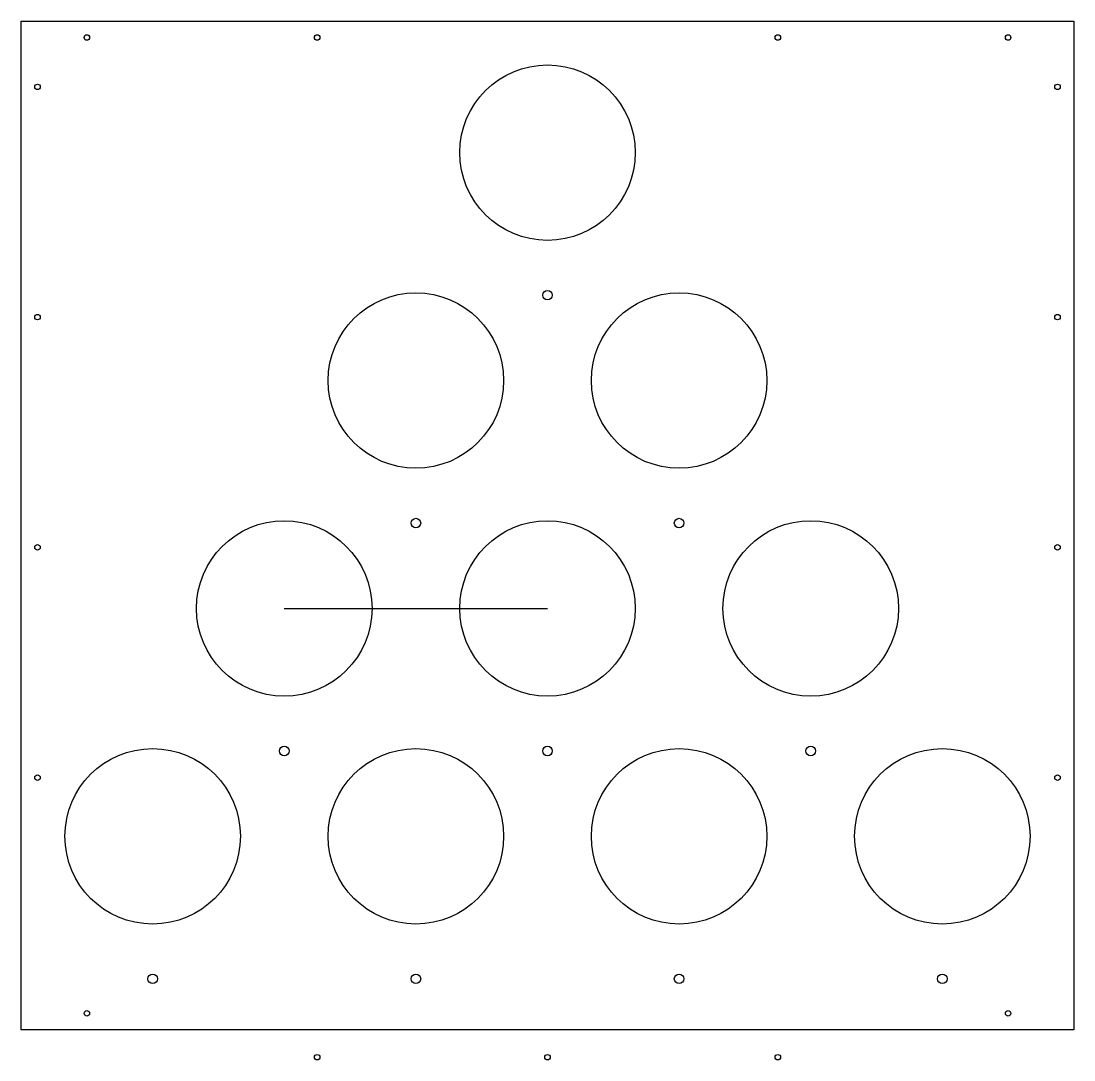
# Model space of a CAD drawing. Header units: inches. Extents: x -3 to 21, y -5.1 to 18.6.
import ezdxf

# ---------------------------------------------------------------- set-up
doc = ezdxf.new("R2010")
doc.units = ezdxf.units.IN
doc.layers.get('0').update_dxf_attribs({"linetype": 'CONTINUOUS'})

msp = doc.modelspace()

# ---------------------------------------------------------------- linework, layer by layer
msp.add_line((3, 5.196), (9, 5.196))
msp.add_lwpolyline([(21, -4.412), (-3, -4.412), (-3, 18.588), (21, 18.588)], close=True)
for centre, radius in [((-1.5, 18.213), 0.0625), ((3.75, 18.213), 0.0625), ((14.25, 18.213), 0.0625), ((19.5, 18.213), 0.0625), ((9, 15.588), 2), ((-2.625, 17.088), 0.0625), ((20.625, 17.088), 0.0625), ((6, 10.392), 2), ((9, 12.338), 0.109), ((12, 10.392), 2), ((-2.625, 11.838), 0.0625), ((20.625, 11.838), 0.0625), ((6, 7.142), 0.109), ((12, 7.142), 0.109), ((3, 5.196), 2), ((9, 5.196), 2), ((15, 5.196), 2), ((-2.625, 6.588), 0.0625), ((20.625, 6.588), 0.0625), ((0, 0), 2), ((3, 1.946), 0.109), ((6, 0), 2), ((9, 1.946), 0.109), ((12, 0), 2), ((15, 1.946), 0.109), ((18, 0), 2), ((-2.625, 1.338), 0.0625), ((20.625, 1.338), 0.0625), ((0, -3.25), 0.109), ((6, -3.25), 0.109), ((12, -3.25), 0.109), ((18, -3.25), 0.109), ((-1.5, -4.037), 0.0625), ((19.5, -4.037), 0.0625), ((3.75, -5.037), 0.0625), ((9, -5.037), 0.0625), ((14.25, -5.037), 0.0625)]:
    msp.add_circle(centre, radius)

doc.saveas('drawing.dxf')
